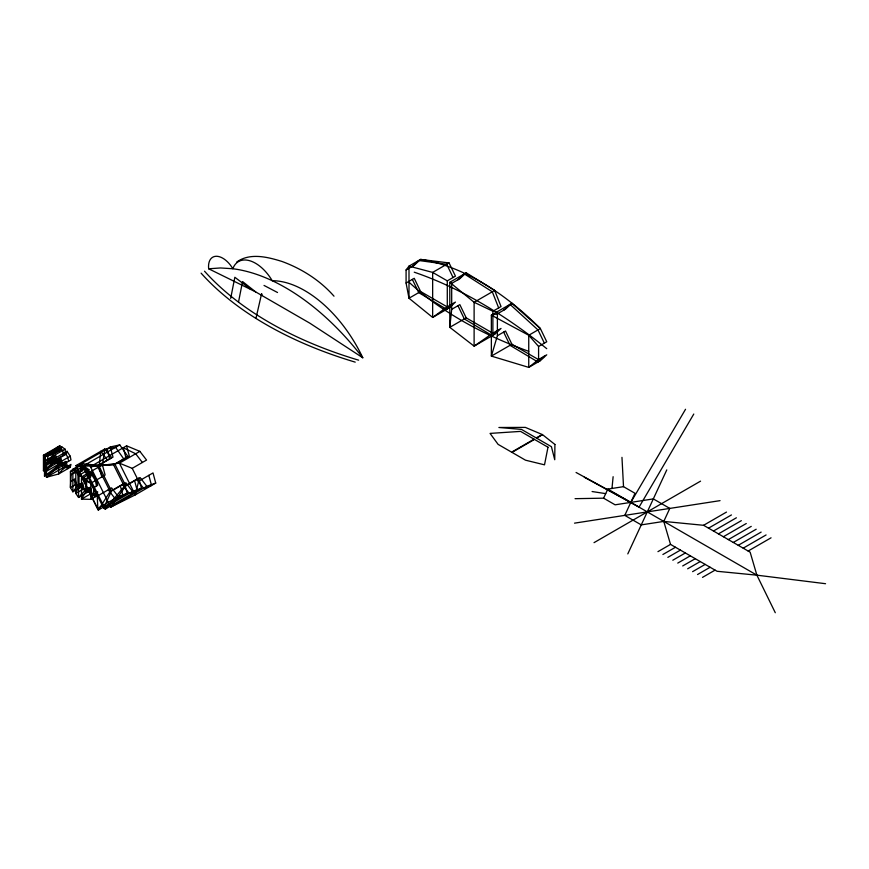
<?xml version="1.0" encoding="UTF-8"?>
<svg xmlns="http://www.w3.org/2000/svg" width="869" height="869" viewBox="0 0 869 869"><rect width="100%" height="100%" fill="white"/><g stroke="black" fill="none" stroke-linecap="round" stroke-linejoin="round"><path stroke-width="1.3" d="M611.982 488.454L613.123 476.701M88.823 469.586L78.558 475.517L85.835 478.776L89.909 476.429L88.823 469.586L83.989 466.208L75.788 470.944L78.558 475.517L78.558 497.448L85.835 489.725L89.909 487.368L88.823 491.517L78.558 497.448L75.788 493.462L78.829 485.684L78.829 472.703L72.866 469.26L70.432 471.541L71.084 474.68L70.432 487.596L72.866 491.778L81.078 487.042L82.164 482.892L78.08 485.25L72.866 491.778L72.866 469.26L81.078 464.524L82.164 469.923L78.08 472.269L78.08 485.25M494.667 334.283L466.208 317.858L449.794 327.331L449.794 282.306L451.684 283.392L451.684 309.342L449.794 327.331L474.116 346.144L494.667 334.283L501.033 328.428L492.886 333.131L474.116 346.144L474.116 302.282L449.794 282.306L466.208 272.823L494.667 290.42L501.033 306.54L492.886 311.243L474.116 302.282L494.667 290.42M102.412 464.872L81.958 476.679L90.789 483.294L90.789 499.349L93.602 494.211L97.676 491.854L96.6 496.003L90.789 499.349L81.49 499.132L81.49 478.656L90.789 483.294L105.127 475.017L102.412 464.872L104.921 448.904L76.037 465.578L98.295 510.06L127.178 493.375L124.463 483.24L110.113 491.517L98.295 510.06L76.037 465.578L97.285 465.893L111.634 457.605L104.921 448.904M230.687 298.36L234.836 277.265L250.869 289.377M238.519 302.032L242.549 281.556L255.671 291.908L309.831 323.181L362.786 357.778A102.433 59.135 60 0 0 272.214 280.709A33.967 19.618 60 0 0 232.827 268.738L220.465 267.956L208.669 268.793A20.183 11.655 60 0 1 216.403 256.268A20.183 11.655 60 0 1 232.827 268.738A205.736 118.781 60 0 1 362.786 357.778M256.051 317.935L261.612 293.657L262.264 295.525M132.218 468.337L138.66 481.209L135.271 494.885L110.678 507.159L90.43 466.696L126.581 445.83L139.855 451.359L146.557 460.059L132.218 468.337L119.401 463.166L90.43 466.696L114.958 464.252L129.307 455.964L126.581 445.83M54.019 452.304L54.736 449.425L57.495 447.122L58.212 450.826M59.863 445.754L43.45 455.226L52.433 454.161L60.591 449.458L59.863 445.754L56.626 448.339L55.898 451.207L47.752 455.921L43.45 455.226L43.45 470.759L59.863 461.287L60.591 458.408L52.433 463.123L43.45 470.759L47.752 460.418L47.752 455.921M59.201 450.837L59.928 447.969L62.677 450.511L63.394 455.226M58.212 459.777L57.495 462.656L54.736 460.505L54.019 456.801M61.808 446.872L61.091 449.751L52.933 454.454L45.394 456.355L44.504 461.004L44.504 476.136L65.045 464.274L65.772 461.406L57.615 466.11L44.504 476.136L45.394 471.889L45.394 456.355L61.808 446.872L65.045 449.143L65.772 453.857L57.615 458.56L44.504 461.004L65.045 449.143M64.393 455.237L65.121 452.369L67.869 457.572L68.597 461.276M63.394 462.775L62.677 465.643L59.928 463.492L59.201 459.788M67.011 451.283L66.283 454.15L58.125 458.854L46.459 463.144L46.459 477.266L58.625 473.985L70.237 467.272L70.965 464.404L62.818 469.108L58.625 473.985L58.625 462.905L70.237 456.203L67.011 451.283L46.459 463.144L58.625 462.905L62.818 464.611L70.965 459.907L70.237 456.203M68.597 465.773L67.869 468.641L65.121 466.501L64.393 462.786M74.213 472.877L75.299 468.728L79.894 465.208L80.969 470.607M81.078 464.524L76.233 468.185L75.158 472.334L71.084 474.68M81.968 470.889L83.044 466.751L87.639 470.27L88.725 477.114M83.989 466.208L82.903 470.346L78.829 472.703M80.969 483.577L79.894 487.726L75.299 484.793L74.213 479.395M89.735 477.418L90.81 473.268L95.405 480.622L96.492 486.021M91.756 472.725L90.68 476.864L86.596 479.221L81.49 478.656L91.756 472.725L96.6 479.938L97.676 485.337L93.602 487.694L93.602 494.211M88.725 488.052L87.639 492.202L83.044 489.269L81.968 483.87M96.492 492.538L95.405 496.688L90.81 493.755L89.735 488.356M449.067 307.963L420.607 291.528L408.995 298.241L408.995 266.131L432.653 272.41L447.285 280.85L455.443 276.146L449.067 262.927L432.653 272.41L432.653 317.435L447.285 306.811L455.443 302.097L449.067 307.963L432.653 317.435L408.995 298.241L406.084 283.022L406.084 269.987L408.995 266.131L420.607 259.418A244.971 141.43 60 0 1 540.366 328.558L511.906 303.281L505.53 309.136L497.383 313.839L497.383 335.727L491.365 356.105L528.743 367.381L540.366 360.668L546.742 354.813L538.584 359.516L528.743 367.381L528.743 335.26L540.366 328.558L546.742 341.778L538.584 346.481L538.584 359.516M141.441 488.226L132.544 491.441L125.831 482.74L111.482 491.028L103.65 508.115L105.279 509.104L141.441 488.226L138.714 478.091L124.365 486.368L105.279 509.104L83.598 465.784L81.393 463.644L110.287 446.97L119.759 444.906L127.895 456.475L113.546 464.763L83.598 465.784L119.759 444.906M575.061 498.676L603.597 498.176L607.811 489.095L623.518 486.673L635.022 493.31L624.778 515.382L641.257 524.887L663.775 521.411L703.586 525.3L750.143 552.184L756.888 575.169L775.289 612.732M627.798 553.901L666.784 469.89M86.596 479.221L86.596 490.159L81.49 499.132L91.756 493.201L96.6 496.003M685.543 409.277L630.807 502.38L576.071 472.475M693.788 414.035L639.052 507.138L584.316 477.233M146.828 486.282L140.126 477.581L125.777 485.869L110.678 507.159L146.828 486.282L155.725 483.066L153.009 472.932L138.66 481.209M61.808 462.406L61.091 458.702L52.933 463.405L45.394 471.889L61.808 462.406L65.045 464.274M67.011 465.404L66.283 461.7L58.125 466.403L46.459 477.266L67.011 465.404L70.237 467.272M412.351 266.37L418.728 260.504L446.699 264.295L453.064 277.515M457.952 279.775L464.318 273.92L492.288 291.788L498.665 307.908M466.208 272.823L459.831 278.688L451.684 283.392M453.064 303.466L446.699 309.331L418.728 292.625L412.351 279.405M503.651 310.222L510.027 304.367L537.987 329.927L544.363 343.146M498.665 329.796L492.288 335.651L464.318 318.945L457.952 305.725M544.363 356.181L537.987 362.036L510.027 345.33L503.651 332.11M236.683 262.069C249.924 252.466 267.706 257.018 282.034 261.482C301.76 268.717 320.074 280.339 334 296.188M56.626 448.339L45.003 455.052L45.003 466.121L56.626 459.419L59.863 461.287M47.752 460.418L55.898 455.704L56.626 459.419M406.084 269.987L414.241 265.273L420.607 259.418L449.067 262.927M76.233 468.185L70.432 471.541L70.432 487.596L76.233 484.25L81.078 487.042M406.084 283.022L414.241 278.308L420.607 291.528M71.084 481.209L75.158 478.852L76.233 484.25M132.544 491.441L103.65 508.115L81.393 463.644L98.653 465.393L113.003 457.105L110.287 446.97M78.829 485.684L82.903 483.327L83.989 488.726L88.823 491.517M139.855 451.359L119.401 463.166L135.271 494.885L155.725 483.066M83.989 488.726L75.788 493.462L75.788 470.944M86.596 490.159L90.68 487.813L91.756 493.201M118.282 496.59L97.828 508.398L97.23 496.177L111.58 487.889L118.282 496.59L127.178 493.375M451.684 309.342L459.831 304.639L466.208 317.858M511.906 303.281L491.365 315.143L491.365 356.105L511.906 344.243L540.366 360.668M497.383 335.727L505.53 331.024L511.906 344.243M594.027 542.647L700.555 481.144M657.952 551.652L670.52 544.396L717.077 571.281L756.888 575.169L825.55 583.707M703.586 525.3L726.484 512.08M662.895 554.509L675.474 547.253M708.528 528.167L731.437 514.937M667.848 557.366L680.416 550.11M713.482 531.024L736.391 517.794M672.802 560.223L685.369 552.966M718.435 533.881L741.344 520.661M677.755 563.09L690.323 555.834M723.388 536.738L746.286 523.518M682.708 565.947L695.276 558.691M728.341 539.595L751.24 526.375M687.661 568.804L700.229 561.548M733.295 542.452L756.193 529.232M692.604 571.661L705.183 564.405M738.237 545.319L761.146 532.089M697.557 574.518L710.125 567.261M743.191 548.176L766.1 534.946M702.51 577.374L715.078 570.118M748.144 551.033L771.053 537.813M497.383 313.839L491.365 315.143L528.743 335.26L538.584 346.481M574.528 523.149L720.053 500.642M592.093 491.528L605.704 493.635M208.669 268.793L255.671 291.908M264.024 285.434L277.537 292.516M607.811 489.095L756.888 575.169M603.597 498.176L615.1 504.813L653.325 498.904L669.803 508.408L663.775 521.411L670.52 544.396M142.386 462.471L135.683 453.77L123.268 447.741L125.983 457.887M136.802 479.503L143.515 488.204L151.554 485.478L148.827 475.343M107.452 460.016L100.75 451.315L99.088 466.794L101.814 476.929M122.518 484.663L129.22 493.364L137.259 490.637L134.543 480.503M108.256 489.801L114.969 498.502L123.007 495.786L120.28 485.652M123.724 458.886L115.588 447.318L106.963 448.882L109.69 459.028M93.602 487.694L90.789 483.294L97.23 496.177M114.958 464.252L125.777 485.869M113.546 464.763L124.365 486.368M98.653 465.393L111.482 491.028M97.285 465.893L110.113 491.517M621.965 457.355L623.518 486.673M492.886 311.243L492.886 333.131M447.285 280.85L447.285 306.811M85.835 478.776L85.835 489.725M62.818 464.611L62.818 469.108M58.125 458.854L58.125 466.403M57.615 458.56L57.615 466.11M52.933 454.454L52.933 463.405M52.433 454.161L52.433 463.123M414.241 272.193A467.164 269.716 60 0 1 546.742 348.686M528.743 351.326A374.593 216.272 0 0 1 408.995 282.186M355.225 362.134A358.441 206.941 0 0 1 201.108 273.159M358.636 360.168A358.441 206.941 0 0 1 204.519 271.193M554.911 444.461L554.737 459.734L551.424 446.699L536.738 438.215L542.441 434.587L554.911 444.461M547.991 447.22L544.505 464.828L525.517 460.19L512.004 452.391L534.478 439.421L547.991 447.22M534.087 439.193L511.613 452.162L498.1 444.363L490.062 433.403L520.574 431.393L534.087 439.193M542.441 434.587L536.162 437.889L521.476 429.405L498.893 427.494L525.343 427.396L542.441 434.587"/></g></svg>
